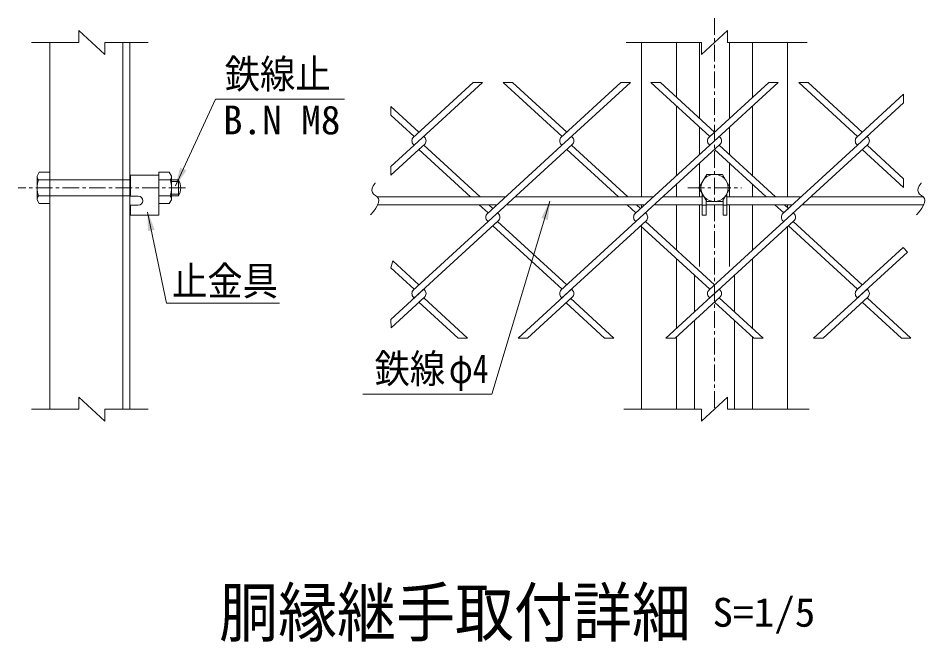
# Model space of a CAD drawing. Units: millimetres, scale not verified, with parts at other scales. Extents: x -4455 to 4455, y -3150 to 3150.
# Drawn here: x 1279 to 2641, y -796 to 141 of the extents above; entities that cross this region are included whole.
import ezdxf
from ezdxf.enums import TextEntityAlignment as Align

# ---------------------------------------------------------------- set-up
doc = ezdxf.new("R2010")
doc.units = ezdxf.units.MM
doc.header["$LTSCALE"] = 20
doc.linetypes.add('DASHED', pattern=[7.5, 6, -1.5])
doc.linetypes.add('USER1', pattern=[2, 1.25, -0.25, 0.25, -0.25])
doc.layers.add('0-0_7詳細', color=7, linetype='Continuous', lineweight=18)
doc.styles.add('ＭＳ ゴシック', font='')
doc.styles.get('ＭＳ ゴシック').set_extended_font_data('MS Gothic')

msp = doc.modelspace()

# ---------------------------------------------------------------- linework, layer by layer
at = {"layer": '0-0_7詳細', "color": 1, "linetype": 'USER1'}
for p, q in [((2325.28, 140.75), (2325.28, -446.28)), ((1530.52, -114.17), (1279.02, -114.17)), ((2284.99, -114.17), (2365.63, -114.17))]:
    msp.add_line(p, q, dxfattribs=at)
at = {"layer": '0-0_7詳細', "color": 4}
for p, q in [((1409.21, 86.03), (1370.44, 122.03)), ((1370.44, 104.03), (1370.44, 122.03)), ((2305.9, 86.03), (2344.67, 122.03)), ((2344.67, 104.03), (2344.67, 122.03)), ((1370.44, 104.03), (1298.88, 104.03)), ((1409.21, 104.03), (1409.21, 86.03)), ((1409.21, 104.03), (1474.48, 104.03)), ((2305.9, 104.03), (2192.73, 104.03)), ((2305.9, 104.03), (2305.9, 86.03)), ((2344.67, 104.03), (2464.25, 104.03)), ((1370.44, -446.28), (1370.44, -428.28)), ((1409.21, -464.28), (1370.44, -428.28)), ((2305.9, -464.28), (2344.67, -428.28)), ((2344.67, -446.28), (2344.67, -428.28)), ((1370.44, -446.28), (1298.88, -446.28)), ((1409.21, -446.28), (1474.48, -446.28)), ((1409.21, -446.28), (1409.21, -464.28)), ((2305.9, -446.28), (2189.08, -446.28)), ((2305.9, -446.28), (2305.9, -464.28)), ((2344.67, -446.28), (2467.48, -446.28))]:
    msp.add_line(p, q, dxfattribs=at)
at = {"layer": '0-0_7詳細'}
for p, q in [((1326.64, 104.03), (1326.64, -446.28)), ((1436.14, 104.03), (1436.14, -446.28)), ((1446.64, 104.03), (1446.64, -446.28)), ((2215.78, 104.03), (2215.78, -127.52)), ((2268.28, 104.03), (2268.28, 21.87)), ((2302.78, 104.03), (2302.78, -9.75)), ((2347.78, 104.03), (2347.78, -9.75)), ((2382.28, 104.03), (2382.28, 21.87)), ((2434.78, 104.03), (2434.78, -127.52)), ((2268.28, 8.85), (2268.28, -95.62)), ((2382.28, 8.85), (2382.28, -95.62)), ((2302.78, -22.77), (2302.78, -64)), ((2347.78, -22.77), (2347.78, -64)), ((2317.11, -37.86), (2325.28, -30.36)), ((2317.11, -48.91), (2318.18, -49.9)), ((2302.78, -77.02), (2302.78, -127.52)), ((2347.78, -77.02), (2347.78, -127.52)), ((1307.44, -96.41), (1310.77, -90.65)), ((1310.77, -90.65), (1326.64, -90.65)), ((1326.64, -137.69), (1326.64, -90.65)), ((1447.66, -95.21), (1447.66, -126.71)), ((1490.26, -137.69), (1490.26, -90.65)), ((1307.44, -131.93), (1307.44, -96.41)), ((1309.5, -102.17), (1326.64, -102.17)), ((1507.4, -102.17), (1490.26, -102.17)), ((1509.46, -131.93), (1509.46, -96.41)), ((1509.46, -102.17), (1520.12, -102.17)), ((1520.12, -126.17), (1520.12, -102.17)), ((2268.28, -108.64), (2268.28, -127.52)), ((2382.28, -108.64), (2382.28, -127.52)), ((2306.53, -122.43), (2306.53, -155.21)), ((2344.03, -122.43), (2344.03, -155.21)), ((1309.5, -126.17), (1326.64, -126.17)), ((1447.66, -126.71), (1459.51, -126.71)), ((1507.4, -126.17), (1490.26, -126.17)), ((1509.46, -131.93), (1506.14, -137.69)), ((1509.46, -126.17), (1520.12, -126.17)), ((2011.43, -127.52), (1818.7, -127.52)), ((2233.46, -127.52), (2025.64, -127.52)), ((2306.53, -127.52), (2247.67, -127.52)), ((2309, -126.71), (2306.53, -126.71)), ((2312.53, -132.83), (2312.53, -155.21)), ((2341.56, -126.71), (2344.03, -126.71)), ((2455.49, -127.52), (2344.03, -127.52)), ((2638.96, -127.52), (2469.7, -127.52)), ((1446.64, -262.52), (1446.64, -142.52)), ((1447.66, -140.21), (1459.51, -140.21)), ((1447.66, -140.21), (1447.66, -155.21)), ((1506.14, -137.69), (1490.26, -137.69)), ((1998.34, -139.52), (1819.42, -139.52)), ((2220.37, -139.52), (2012.55, -139.52)), ((2215.78, -139.52), (2215.78, -143.72)), ((2306.53, -139.52), (2234.57, -139.52)), ((2268.28, -139.52), (2268.28, -207.63)), ((2302.78, -139.52), (2302.78, -232.37)), ((2312.53, -140.21), (2306.53, -140.21)), ((2338.03, -139.52), (2312.53, -139.52)), ((2338.03, -140.21), (2344.03, -140.21)), ((2442.39, -139.52), (2344.03, -139.52)), ((2347.78, -139.52), (2347.78, -232.37)), ((2382.28, -139.52), (2382.28, -207.63)), ((2434.78, -139.52), (2434.78, -143.72)), ((2639.69, -139.52), (2456.6, -139.52)), ((1447.66, -155.21), (1490.26, -155.21)), ((2221.37, -151.62), (2222.44, -152.6)), ((2221.37, -151.62), (2222.44, -152.6)), ((2312.53, -155.21), (2306.53, -155.21)), ((2443.4, -151.62), (2444.47, -152.6)), ((2443.4, -151.62), (2444.47, -152.6)), ((2215.78, -169.76), (2215.78, -446.28)), ((2434.78, -172.54), (2434.78, -446.28)), ((2268.28, -220.65), (2268.28, -325.11)), ((2382.28, -220.65), (2382.28, -325.11)), ((2295.28, -245.39), (2295.28, -300.37)), ((2355.28, -245.39), (2355.28, -300.37)), ((2295.28, -313.39), (2295.28, -446.28)), ((2355.28, -313.39), (2355.28, -446.28)), ((2268.28, -338.13), (2268.28, -446.28)), ((2382.28, -338.13), (2382.28, -446.28))]:
    msp.add_line(p, q, dxfattribs=at)
at = {"layer": '0-0_7詳細', "color": 3}
for p, q in [((1871.98, -38.84), (1962.59, 44.2)), ((1874.12, -49.9), (1976.8, 44.2)), ((1962.59, 44.2), (1976.8, 44.2)), ((2007.68, 44.2), (2096.15, -36.87)), ((2007.68, 44.2), (2021.89, 44.2)), ((2021.89, 44.2), (2103.25, -30.36)), ((2094.01, -38.84), (2184.62, 44.2)), ((2095.08, -50.88), (2198.83, 44.2)), ((2184.62, 44.2), (2198.83, 44.2)), ((2229.71, 44.2), (2318.18, -36.87)), ((2229.71, 44.2), (2243.92, 44.2)), ((2243.92, 44.2), (2325.28, -30.36)), ((2317.11, -37.86), (2406.65, 44.2)), ((2318.18, -49.9), (2420.86, 44.2)), ((2406.65, 44.2), (2420.86, 44.2)), ((2451.73, 44.2), (2540.21, -36.87)), ((2451.73, 44.2), (2465.94, 44.2)), ((2465.94, 44.2), (2547.31, -30.36)), ((2539.14, -37.86), (2609.42, 26.55)), ((2609.42, 26.55), (2609.42, 13.53)), ((1839.2, 8.15), (1881.23, -30.36)), ((1839.2, -4.87), (1839.2, 8.15)), ((2540.21, -49.9), (2609.42, 13.53)), ((1839.2, -4.87), (1874.12, -36.87)), ((1888.33, -36.87), (1889.4, -37.86)), ((1888.33, -36.87), (1889.4, -37.86)), ((2110.36, -36.87), (2111.43, -37.86)), ((2110.36, -36.87), (2111.43, -37.86)), ((2332.39, -36.87), (2333.46, -37.86)), ((2332.39, -36.87), (2333.46, -37.86)), ((2554.42, -36.87), (2555.49, -37.86)), ((2554.42, -36.87), (2555.49, -37.86)), ((2554.42, -36.87), (2555.49, -37.86)), ((2554.42, -36.87), (2555.49, -37.86)), ((1839.2, -81.9), (1874.12, -49.9)), ((1872.68, -48.58), (1874.12, -49.9)), ((1872.68, -48.58), (1874.12, -49.9)), ((1873.05, -48.91), (1874.12, -49.9)), ((1873.05, -48.91), (1874.12, -49.9)), ((1881.23, -56.41), (1889.4, -48.91)), ((1888.33, -49.9), (1973.05, -127.52)), ((1982.99, -153.58), (2095.08, -50.88)), ((1985.14, -164.64), (2111.43, -48.91)), ((2095.08, -48.91), (2096.15, -49.9)), ((2110.36, -49.9), (2195.08, -127.52)), ((2206.09, -152.6), (2318.18, -49.9)), ((2332.39, -49.9), (2417.11, -127.52)), ((2428.12, -152.6), (2540.21, -49.9)), ((2429.19, -164.64), (2555.49, -48.91)), ((2539.14, -48.91), (2540.21, -49.9)), ((2554.42, -49.9), (2609.42, -100.3)), ((1839.2, -94.92), (1881.23, -56.41)), ((1881.23, -56.41), (1958.84, -127.52)), ((2103.25, -56.41), (2180.87, -127.52)), ((2325.28, -56.41), (2402.9, -127.52)), ((2547.31, -56.41), (2609.42, -113.32)), ((1839.2, -94.92), (1839.2, -81.9)), ((2609.42, -100.3), (2609.42, -113.32)), ((1971.93, -139.52), (1985.14, -151.62)), ((1986.14, -139.52), (1992.24, -145.11)), ((2193.96, -139.52), (2207.16, -151.62)), ((2208.17, -139.52), (2214.27, -145.11)), ((2415.99, -139.52), (2429.19, -151.62)), ((2428.12, -152.6), (2436.3, -145.11)), ((2430.2, -139.52), (2436.3, -145.11)), ((1983.7, -163.32), (1985.14, -164.64)), ((1999.35, -151.62), (2000.42, -152.6)), ((1999.35, -151.62), (2000.42, -152.6)), ((1871.98, -268.33), (1985.14, -164.64)), ((1873.05, -280.37), (2000.42, -163.66)), ((1984.07, -163.66), (1985.14, -164.64)), ((1984.07, -163.66), (1985.14, -164.64)), ((1992.24, -171.15), (2000.42, -163.66)), ((1992.24, -171.15), (2096.15, -266.37)), ((1999.35, -164.64), (2103.25, -259.86)), ((2094.01, -268.33), (2207.16, -164.64)), ((2095.08, -280.37), (2222.45, -163.66)), ((2214.27, -171.15), (2318.18, -266.37)), ((2221.37, -164.64), (2325.28, -259.86)), ((2317.11, -267.35), (2429.19, -164.64)), ((2318.18, -279.39), (2444.47, -163.66)), ((2428.12, -163.66), (2429.19, -164.64)), ((2436.3, -171.15), (2540.21, -266.37)), ((2443.4, -164.64), (2547.31, -259.86)), ((2539.14, -267.35), (2608.66, -203.65)), ((2608.66, -203.65), (2615.19, -210.68)), ((2540.21, -279.39), (2615.19, -210.68)), ((1841.94, -223.86), (1839.2, -234.36)), ((1841.94, -223.86), (1881.23, -259.86)), ((1839.2, -234.36), (1874.12, -266.37)), ((1839.02, -311.55), (1888.33, -266.37)), ((1888.33, -266.37), (1889.4, -267.35)), ((1888.33, -266.37), (1889.4, -267.35)), ((2030.13, -339.89), (2110.36, -266.37)), ((2110.36, -266.37), (2111.43, -267.35)), ((2110.36, -266.37), (2111.43, -267.35)), ((2252.16, -339.89), (2332.39, -266.37)), ((2332.39, -266.37), (2333.46, -267.35)), ((2332.39, -266.37), (2333.46, -267.35)), ((2474.18, -339.89), (2554.42, -266.37)), ((2539.14, -267.35), (2547.31, -259.86)), ((2554.42, -266.37), (2555.49, -267.35)), ((2554.42, -266.37), (2555.49, -267.35)), ((1839.24, -324.37), (1889.4, -278.41)), ((1873.05, -278.41), (1874.12, -279.39)), ((1873.05, -278.41), (1874.12, -279.39)), ((1881.23, -285.9), (1889.4, -278.41)), ((1881.23, -285.9), (1940.14, -339.89)), ((1888.33, -279.39), (1954.35, -339.89)), ((2044.34, -339.89), (2111.43, -278.41)), ((2095.08, -278.41), (2096.15, -279.39)), ((2095.08, -278.41), (2096.15, -279.39)), ((2103.25, -285.9), (2111.43, -278.41)), ((2109.29, -280.37), (2174.24, -339.89)), ((2266.36, -339.89), (2333.46, -278.41)), ((2317.11, -278.41), (2318.18, -279.39)), ((2325.28, -285.9), (2384.2, -339.89)), ((2332.39, -279.39), (2398.41, -339.89)), ((2488.39, -339.89), (2555.49, -278.41)), ((2539.14, -278.41), (2540.21, -279.39)), ((2547.31, -285.9), (2606.23, -339.89)), ((2554.42, -279.39), (2620.44, -339.89)), ((2102.18, -286.88), (2160.03, -339.89)), ((1839.02, -311.55), (1839.24, -324.37)), ((1940.14, -339.89), (1954.35, -339.89)), ((2030.13, -339.89), (2044.34, -339.89)), ((2160.03, -339.89), (2174.24, -339.89)), ((2252.16, -339.89), (2266.36, -339.89)), ((2384.2, -339.89), (2398.41, -339.89)), ((2474.18, -339.89), (2488.39, -339.89)), ((2606.23, -339.89), (2620.44, -339.89))]:
    msp.add_line(p, q, dxfattribs=at)
at = {"layer": '0-0_7詳細', "color": 3, "linetype": 'DASHED'}
for p, q in [((1326.64, -102.17), (1447.66, -102.17)), ((1326.64, -126.17), (1447.66, -126.17))]:
    msp.add_line(p, q, dxfattribs=at)
at = {"layer": '0-0_7詳細', "color": 1}
for p, q in [((1509.46, -104.57), (1521.33, -104.57)), ((1509.46, -123.77), (1521.33, -123.77))]:
    msp.add_line(p, q, dxfattribs=at)
for points in [[(1769.44, 19.09), (1575.65, 19.09), (1515.52, -111.06)], [(1796.83, -423.74), (1990.74, -423.74), (2078.01, -134.09)]]:
    msp.add_lwpolyline(points, dxfattribs=at)
at = {"layer": '0-0_7詳細', "color": 3}
msp.add_lwpolyline([(2206.09, -163.66), (2207.16, -164.64), (2333.46, -48.91)], dxfattribs=at)
at = {"layer": '0-0_7詳細'}
for points in [[(1447.66, -95.21), (1490.26, -95.21), (1490.26, -155.21)], [(1509.46, -96.41), (1506.14, -90.65), (1490.26, -90.65)], [(1307.44, -131.93), (1310.77, -137.69), (1326.64, -137.69)], [(2338.03, -132.83), (2338.03, -155.21), (2344.03, -155.21)], [(1671.54, -287.27), (1502.12, -287.27), (1473.49, -150.68)]]:
    msp.add_lwpolyline(points, dxfattribs=at)
at = {"layer": '0-0_7詳細', "color": 3}
msp.add_lwpolyline([(2348.8, -114.17), (2337.04, -93.8), (2313.52, -93.8), (2301.76, -114.17), (2313.52, -134.54), (2337.04, -134.54)], close=True, dxfattribs=at)
at = {"layer": '0-0_7詳細', "color": 4}
for points in [[(1815.62, -106.43), (1815.31, -106.82), (1812.65, -111.02), (1811.08, -114.78), (1810.61, -118.09), (1811.24, -120.97), (1812.96, -123.4), (1815.78, -125.39), (1818.61, -127.4), (1820.36, -129.88), (1821.04, -132.83), (1820.65, -136.27), (1819.18, -140.17), (1816.64, -144.56), (1813.03, -149.41), (1808.34, -154.75)], [(2635.89, -106.43), (2635.58, -106.82), (2632.92, -111.02), (2631.35, -114.78), (2630.88, -118.09), (2631.51, -120.97), (2633.23, -123.4), (2636.05, -125.39), (2638.87, -127.4), (2640.63, -129.88), (2641.31, -132.83), (2640.92, -136.27), (2639.45, -140.17), (2636.91, -144.56), (2633.29, -149.41), (2628.61, -154.75)]]:
    msp.add_lwpolyline(points, dxfattribs=at)
at = {"layer": '0-0_7詳細', "color": 3}
msp.add_circle((2325.28, -114.17), 20.4, dxfattribs=at)
for centre, start, end in [((1878.12, -43.38), 132.5, 227.5), ((1884.34, -43.38), 312.5, 47.5), ((2100.15, -43.38), 132.5, 227.5), ((2106.36, -43.38), 312.5, 47.5), ((2322.17, -43.38), 132.5, 227.5), ((2328.39, -43.38), 312.5, 47.5), ((2544.2, -43.38), 132.5, 227.5), ((2550.42, -43.38), 312.5, 47.5), ((1989.13, -158.13), 132.5, 227.5), ((1995.35, -158.13), 312.5, 47.5), ((2211.16, -158.13), 132.5, 227.5), ((2217.38, -158.13), 312.5, 47.5), ((2433.19, -158.13), 132.5, 227.5), ((2439.41, -158.13), 312.5, 47.5), ((1878.12, -272.88), 132.5, 227.5), ((1884.34, -272.88), 312.5, 47.5), ((2100.15, -272.88), 132.5, 227.5), ((2106.36, -272.88), 312.5, 47.5), ((2322.17, -272.88), 132.5, 227.5), ((2328.39, -272.88), 312.5, 47.5), ((2544.2, -272.88), 132.5, 227.5), ((2550.42, -272.88), 312.5, 47.5)]:
    msp.add_arc(centre, 7.5, start, end, dxfattribs=at)
at = {"layer": '0-0_7詳細'}
for centre, radius, start, end in [((1316.53, -96.41), 9.09, 180, 219.3382), ((1343.44, -114.17), 36, 160.52878, 199.47122), ((1500.37, -96.41), 9.09, 320.6618, 0), ((1473.46, -114.17), 36, 340.52878, 19.47122), ((1499.34, -114.17), 24, 330, 30), ((1316.53, -131.93), 9.09, 140.6618, 180), ((1459.51, -133.46), 6.75, 270, 90), ((1500.37, -131.93), 9.09, 0, 39.3382)]:
    msp.add_arc(centre, radius, start, end, dxfattribs=at)
at = {"layer": '0-0_7詳細', "color": 1}
for points in [[(1514.68, -112.87), (1522.53, -83.45), (1531.99, -87.82)], [(2078.58, -132.18), (2074.92, -162.41), (2064.94, -159.4)]]:
    msp.add_solid(points, dxfattribs=at)
at = {"layer": '0-0_7詳細'}
msp.add_solid([(1473.08, -148.72), (1484.33, -177.02), (1474.13, -179.15)], dxfattribs=at)

# ---------------------------------------------------------------- texts
at = {"layer": '0-0_7詳細', "color": 3, "style": 'ＭＳ ゴシック'}
for s, width, p in [('鉄線止', 0.9, (1589.29, 22.29)), ('止金具', 0.9, (1510.16, -288.55)), ('鉄線', 0.9, (1814.51, -420.15)), ('φ4', 0.8, (1926.29, -420.15)), ('S=1/5', 1.05, (2322.23, -786.1))]:
    msp.add_text(s, height=43.26, dxfattribs=dict(at, width=width)).set_placement(p, align=Align.BOTTOM_LEFT)
msp.add_text('B.N M8', height=43.26, dxfattribs=at).set_placement((1586.72, -46.69), align=Align.BOTTOM_LEFT)
at = {"layer": '0-0_7詳細', "style": 'ＭＳ ゴシック', "width": 0.9}
msp.add_text('胴縁継手取付詳細', height=72.14, dxfattribs=at).set_placement((1581.06, -809.41), align=Align.BOTTOM_LEFT)

doc.saveas('drawing.dxf')
